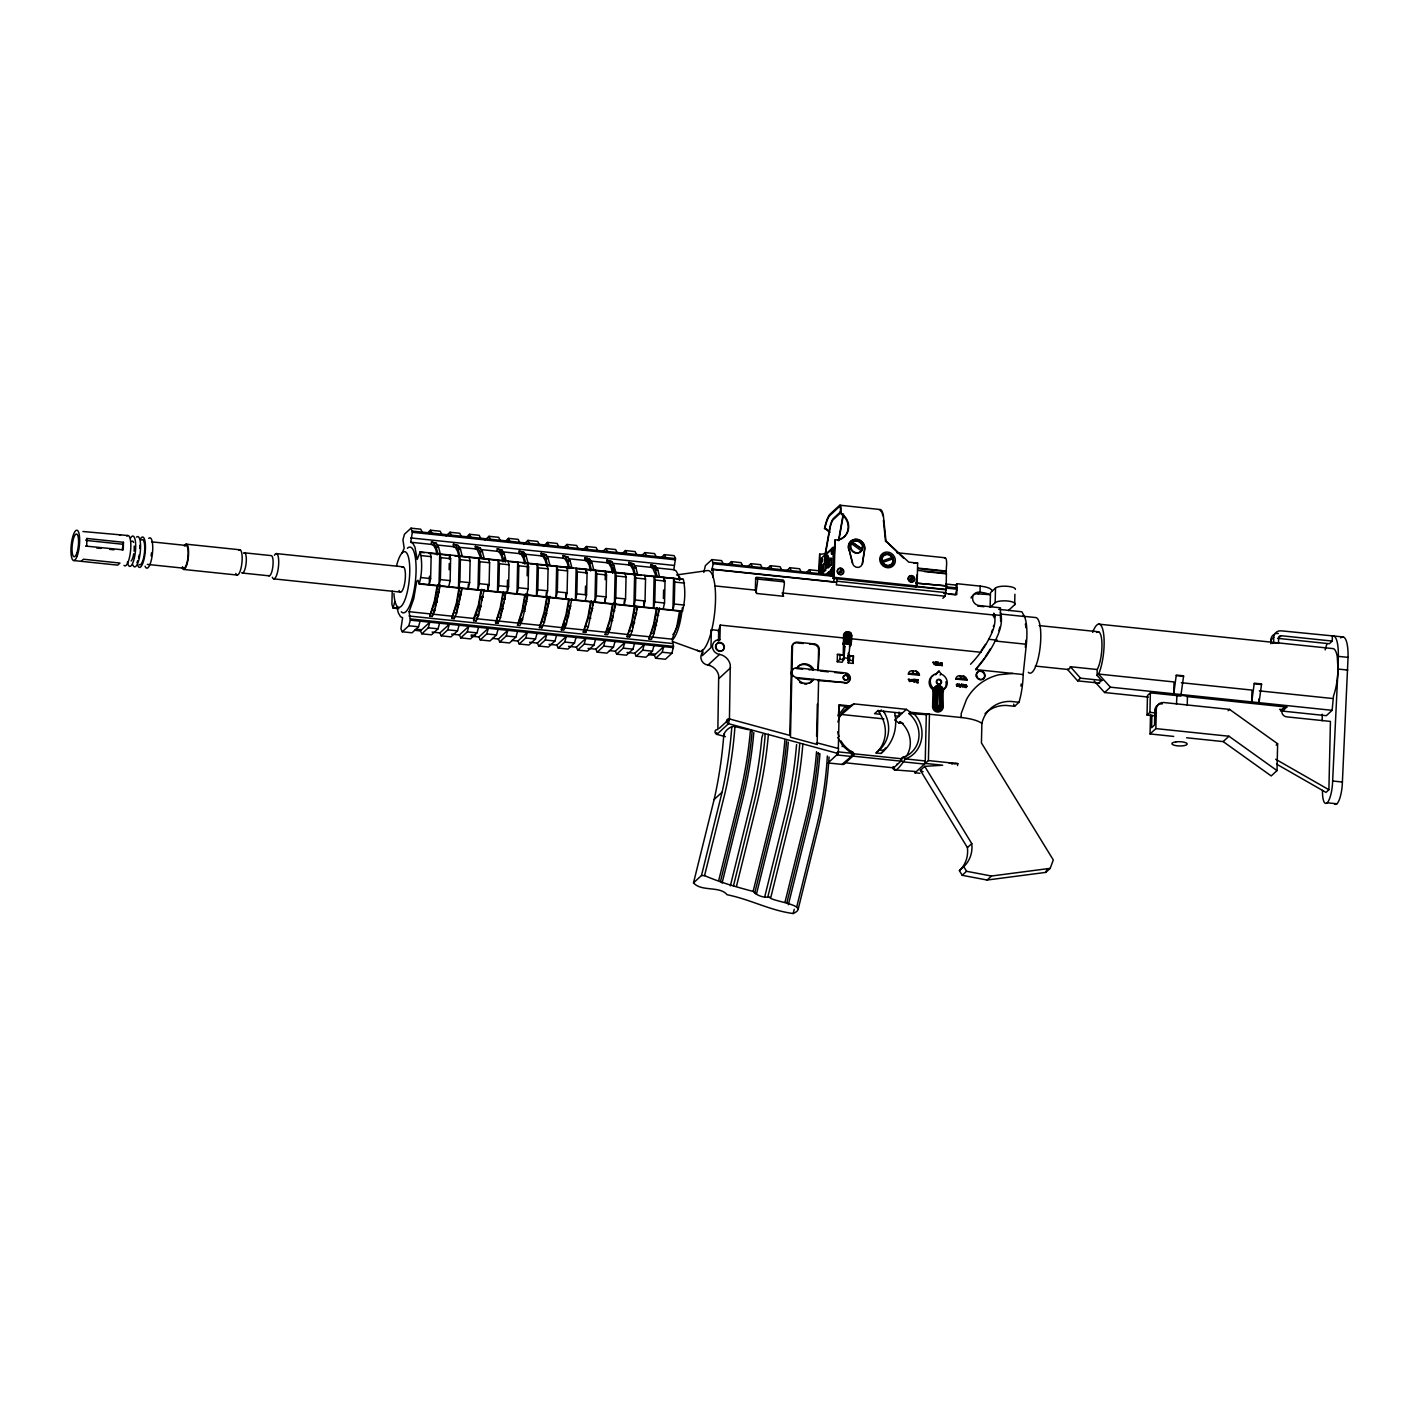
<?xml version="1.0" encoding="UTF-8"?>
<svg xmlns="http://www.w3.org/2000/svg" width="1419" height="1419" viewBox="0 0 1419 1419"><rect width="100%" height="100%" fill="white"/><g stroke="black" fill="none" stroke-linecap="round" stroke-linejoin="round"><path stroke-width="1.5" d="M1000.643 621.451L1000.413 607.793L979.713 605.629A7.024 6.474 47.3 0 1 972.547 598.162A7.024 6.474 47.3 0 1 980.015 592.22L980.157 586.118L957.009 583.706L955.555 585.036L945.799 584.025L947.165 586.952L956.903 587.963L957.009 583.706M952.025 764.344L952.043 763.138L949.116 762.979M954.934 763.99L952.043 763.138M392.212 591.155L391.91 604.334L393.063 608.042L398.916 608.645M396.823 606.96L398.367 612.955L400.495 616.68L402.606 617.708L400.921 628.848L402.286 631.774L408.796 625.761L410.357 620.156L409.115 611.695L413.745 598.747L416.707 581.435L418.002 580.247L419.155 583.954L682.291 611.429C685.271 601.479 685.501 589.559 683.373 579.378L420.237 551.902L417.204 559.476L414.916 547.007L412.805 543.264L410.694 542.235L412.344 532.32L411.013 528.17L404.504 534.183L402.943 539.805L404.184 548.266L401.932 553.304M419.155 583.954C422.135 574.003 422.365 562.084 420.237 551.902M429.46 576.185L429.265 584.646L430.631 578.597L431.145 556.638L429.975 552.931M440.333 584.912L434.799 610.578L432.21 616.396L429.78 616.148L434.462 600.769L437.158 585.479M431.465 541.81L433.895 542.998L436.147 546.971L437.797 553.321L440.245 553.587L438.577 547.22L436.342 543.264L431.465 541.81L431.411 544.257L433.522 545.286L435.633 549.011L437.194 555.006M432.21 616.396L434.516 608.928M440.387 579.608L440.883 557.649L439.73 553.942L439.003 585.657L440.387 579.608L450.125 580.619L450.621 558.678L449.468 554.953L449.38 559.192M449.131 569.764L449.273 563.414M462.026 589.098L456.741 612.866L454.151 618.684L451.703 618.436L456.386 603.057L459.348 585.745M453.388 544.116L455.818 545.286L458.071 549.259L459.721 555.609L462.168 555.876L460.519 549.508L458.266 545.552L453.388 544.116L453.335 546.546L455.446 547.574L457.557 551.317L459.117 557.295M454.151 618.684L454.204 616.396L473.68 618.436L478.309 605.345L481.023 590.073M459.88 581.648L460.377 559.689L459.224 555.982L458.497 587.697L459.88 581.648L469.618 582.659L470.115 560.7L468.962 556.993M468.341 584.486L468.235 588.708L469.618 582.659M484.198 589.506L478.664 615.154L476.074 620.972L473.627 620.724L473.698 618.294M475.33 546.404L477.76 547.574L480.012 551.548L481.662 557.915L484.092 558.164L482.442 551.814L480.19 547.84L475.33 546.404L475.259 548.834L477.369 549.862L480.527 557.596M476.074 620.972L478.363 613.505M479.374 583.688L479.87 561.729L478.7 558.022L477.99 589.736L479.374 583.688L489.112 584.699L489.608 562.74L488.455 559.033M487.87 584.397L487.728 590.747L489.112 584.699M506.122 591.794L500.588 617.442L497.998 623.278L495.568 623.012L500.251 607.651L502.947 592.362M497.253 548.692L499.683 549.88L501.936 553.836L503.585 560.203L506.015 560.452L504.366 554.102L502.113 550.129L497.253 548.692L497.2 551.122L499.293 552.151L501.421 555.893L502.982 561.871M497.998 623.278L498.051 620.83M498.867 585.71L499.364 563.751L498.193 560.044L497.484 591.758L498.867 585.71L508.605 586.739L509.102 564.78L507.949 561.073M507.505 580.105L507.222 592.787L508.605 586.739M528.045 594.082L522.511 619.731L519.922 625.566L517.492 625.3L522.174 609.939L524.87 594.65M518.343 587.75L518.84 565.791L517.687 562.084L516.977 593.798L518.343 587.75L528.099 588.761L528.595 566.82L527.442 563.095L527.141 575.795M519.177 550.98L521.607 552.168L523.859 556.124L525.509 562.492L527.957 562.74L526.289 556.39L524.037 552.417L519.177 550.98L519.123 553.41L521.234 554.439L523.345 558.181L524.906 564.159M537.836 589.79L538.333 567.831L537.18 564.123L536.471 595.838L537.836 589.79L547.592 590.801L548.089 568.842L546.936 565.134M549.987 596.37L544.453 622.036L541.845 627.854L539.415 627.588L544.098 612.228L546.794 596.938M541.1 553.268L543.53 554.457L545.783 558.412L547.432 564.78L549.88 565.028L548.231 558.678L545.978 554.705L541.1 553.268L541.047 555.716L543.158 556.727L545.268 560.47L546.829 566.447M541.845 627.854L541.916 625.407L561.392 627.588M546.297 592.628L546.209 596.849L547.592 590.801M557.33 591.829L557.827 569.87L556.674 566.163L555.946 597.878L557.33 591.829L567.086 592.84L567.582 570.881L566.412 567.174M571.91 598.658L566.376 624.325L563.786 630.142L561.339 629.876L566.021 614.516L568.717 599.226M563.024 555.556L565.471 556.745L567.706 560.718L569.374 567.068L571.804 567.316L570.154 560.966L567.902 556.993L563.024 555.556L562.971 558.004L565.081 559.015L567.21 562.758L568.753 568.735M565.844 592.539L565.702 598.889L567.086 592.84M576.823 593.851L577.32 571.892L576.167 568.185L575.44 599.9L576.823 593.851L586.561 594.88L587.076 572.921L585.905 569.214L585.816 573.436M593.834 600.947L588.3 626.613L585.71 632.431L583.28 632.182L587.963 616.804L590.659 601.514M584.965 557.844L587.395 559.033L589.648 563.006L591.297 569.356L593.727 569.604L592.078 563.254L589.825 559.281L584.965 557.844L584.912 560.292L587.005 561.303L589.133 565.046L590.676 571.041M585.337 594.579L585.533 586.118M585.71 632.431L585.763 629.983M587.342 560.54L587.395 558.093M596.317 595.891L596.814 573.932L595.661 570.225L594.933 601.94L596.317 595.891L606.055 596.902L606.552 574.961L605.399 571.236L605.203 579.697M604.778 598.729L604.689 602.969L606.055 596.902M615.757 603.235L610.223 628.901L607.634 634.719L605.203 634.47L609.886 619.092L612.582 603.802M606.889 560.133L609.319 561.321L611.571 565.294L613.221 571.644L615.651 571.892L614.001 565.542L611.749 561.569L606.889 560.133L606.835 562.58L608.928 563.609L611.057 567.334L612.618 573.329M615.811 597.931L616.307 575.972L615.154 572.265L614.427 603.98L615.811 597.931L625.548 598.942L626.045 576.983L624.892 573.276M624.271 600.769L624.165 604.991L625.548 598.942M637.45 607.403L632.147 631.189L629.557 637.007L627.127 636.759L631.81 621.38L634.506 606.09M628.812 562.421L631.242 563.609L633.495 567.582L635.144 573.932L637.592 574.198L635.943 567.831L633.69 563.857L628.812 562.421L628.759 564.868L630.87 565.897L632.98 569.622L634.541 575.617M629.557 637.007L629.628 634.577M635.304 599.971L635.801 578.012L634.63 574.305L633.921 606.019L635.304 599.971L645.042 600.982L645.539 579.023L644.386 575.316M643.8 600.68L643.658 607.03L645.042 600.982M659.622 607.811L654.088 633.477L651.498 639.295L649.051 639.047L653.733 623.668L656.429 608.379M650.736 564.709L653.166 565.897L655.418 569.87L657.086 576.22L659.516 576.486L657.866 570.119L655.613 566.163L650.736 564.709L650.682 567.157L652.793 568.185L655.95 575.901M654.78 601.993L655.294 580.034L654.124 576.327L653.414 608.042L654.78 601.993L664.535 603.022L665.032 581.063L663.879 577.356L663.773 581.577M663.4 598.499L663.595 590.038M648.465 654.691L654.319 655.312L655.667 658.239L665.405 659.25L671.932 653.237L673.511 646.408L672.251 639.171L676.881 626.24L679.577 610.95M679.612 580.46L678.051 574.482L675.941 570.74L673.83 569.711L675.497 558.572L674.149 555.645L664.411 554.634L660.491 558.235M674.273 604.033L674.77 582.074L673.617 578.367L672.908 610.081L674.273 604.033L684.029 605.044M703.824 572.442L705.385 565.613L711.912 559.6L721.65 560.611L723.016 563.538M702.423 649.689L702.281 655.667L710.972 647.632L711.38 629.681L718.688 630.444L718.457 641.086L719.912 639.738L720.231 625.087L843.01 637.894M711.912 559.6L713.243 563.751L711.664 570.562L713.118 569.232L836.039 582.074M712.923 577.462L713.118 569.232M717.854 729.65L718.706 675.409A12.753 11.742 47.3 0 0 707.975 665.085A7.627 7.024 47.3 0 1 703.097 652.048M719.291 728.302L729.437 718.936L730.288 664.695A12.753 11.742 47.3 0 0 719.575 654.39A7.627 7.024 47.3 0 1 712.427 646.301A7.627 7.024 47.3 0 1 719.912 639.738M756.717 593.479L755.369 590.127L755.653 577.941C760.407 575.671 754.589 591.883 756.717 593.479L783.519 596.282C781.39 594.685 787.208 578.473 782.454 580.726M803.154 643.516L796.768 642.842A5.091 4.7 48.2 0 0 794.303 643.25A5.091 4.683 46.4 0 0 791.784 647.224L789.78 735.397L729.437 718.936A2.536 2.341 47.3 0 0 726.599 720.657A2.536 2.341 47.3 0 0 728.532 723.672L838.203 753.578L838.505 748.54L816.475 742.687L817.149 744.478L790.454 737.188L792.494 646.55A5.091 4.683 46.3 0 1 794.001 643.25A5.091 4.683 47.3 0 1 797.478 642.186L814.541 643.96A5.091 4.683 47.3 0 1 819.295 649.352L818.107 670.779L818.586 650.026A5.091 4.683 47.3 0 0 817.983 647.507M818.887 572.123L819.703 554.137A14.279 13.161 47.3 0 0 825.698 553.197M819.26 573.56L819.703 554.137M816.617 736.248L817.344 704.108M820.466 573.365L820.785 558.696L833.343 547.113L832.722 574.358L830.523 576.398M820.732 573.045L820.891 566.483L824.084 563.538L825.769 563.715L825.627 570.261L822.435 573.223L820.732 573.045L823.942 570.083L824.084 563.538M821.246 562.226C819.703 559.423 824.794 555.876 821.016 563.591M817.149 744.478L818.603 679.878L817.894 680.535L845.405 682.681A5.091 4.683 47.3 0 0 850.389 678.3A5.091 4.683 47.3 0 0 845.635 672.925L796.91 667.835A5.091 4.683 47.1 0 0 791.926 672.198L791.199 672.872M820.98 561.019L821.264 563.556L820.962 560.629M821.583 561.303L821.725 559.742M822.062 570.154L822.452 566.287L822.062 570.154L823.322 569.64L823.091 566.341L822.417 569.25M825.432 557.773L825.255 560.434L825.007 558.749M826.443 567.76L826.603 561.214L829.796 558.27L831.481 558.43L831.339 564.993L828.146 567.937L826.443 567.76L829.654 564.815L829.796 558.27M829.388 562.403L828.075 565.241L827.845 561.924L831.481 558.43M827.508 563.485L828.465 561.356M829.068 562.687L829.104 561.41L826.603 561.214M830.576 574.411C833.255 554.173 832.722 586.313 830.523 570.544L827.472 573.418M831.25 573.205L831.765 569.569M831.41 552.222L831.782 550.022M831.676 573.258L830.842 570.881M831.747 571.857L831.339 569.533M879.408 509.9L879.78 509.634A11.192 3.37 88.8 0 1 883.469 516.392L885.988 541.189L908.781 562.137L917.632 563.059L917.117 586.029L916 587.058L833.059 578.402L835.028 539.983A15.006 13.835 47.3 0 0 848.402 529.482A15.006 13.835 47.3 0 0 840.474 512.986L840.669 511.762A11.192 2.466 -75.1 0 0 839.605 505.324L829.654 514.512A12.274 2.696 -75.1 0 0 824.811 527.141L824.528 528.542A14.279 13.161 47.3 0 1 829.512 532.639M833.059 578.402L834.177 577.356L835.028 539.983M946.526 585.905L916.089 583.12L946.526 585.905L945.107 596.228L836.323 584.859L837.281 578.846M837.245 661.751L837.405 654.425L843.702 654.815L843.596 659.711L842.106 662.265L837.245 661.751L839.942 659.321L840.048 654.443M839.534 571.875L840.633 570.172L841.662 570.881C842.957 574.039 837.37 571.289 840.58 572.584M838.381 714.928L839.321 704.782L849.804 705.917L853.99 703.877L906.369 709.34L910.448 712.249L961.142 717.517A31.786 8.922 1.3 0 1 981.877 723.406A32.406 29.87 47.3 0 1 1010.896 701.429L1018.984 702.281A31.786 8.514 -84 0 0 1023.17 674.539L1026.363 644.261A30.828 8.248 -84 0 0 1024.483 616.52L1021.875 611.766L998.728 609.354M838.327 748.629L839.321 704.782M848.207 662.904L848.367 655.578L853.44 655.844L853.067 663.4L848.207 662.904L849.679 660.332L849.786 655.454M853.067 663.4L853.44 655.844M899.043 712.019L898.937 716.205L895.141 715.815M912.523 579.52L910.076 579.52L910.359 578.03L912.559 578.26L912.275 579.75L912.559 578.26M916 587.058L916.461 582.766M981.877 723.406L981.434 742.917L1053.306 859.967L1050.184 868.357L1045.838 872.383L987.127 880.028L962.224 875.31L959.404 870.663A29.746 27.422 47.3 0 0 967.403 847.622L920.381 770.357L924.727 766.349L942.677 765.231L925.188 763.404L928.416 760.566L929.463 714.2L926.305 714.626L925.188 763.404L914.953 772.876L916.195 771.812M942.358 707.655A5.091 4.683 47.3 0 1 937.374 712.019A5.091 4.683 47.3 0 1 932.602 706.644L932.975 690.787L934.589 687.576A5.091 4.683 47.3 0 1 943.014 688.446L943.422 689.51M934.394 687.736A5.091 4.683 47.3 0 1 942.837 688.623L943.263 706.822A5.091 4.683 47.3 0 1 938.278 711.185A5.091 4.683 47.3 0 1 933.507 705.811L934.145 688.534M936.132 705.722L936.788 689.244A2.519 2.324 47.3 0 1 941.453 689.74L940.886 707.017A2.519 2.324 47.3 0 1 936.221 706.52L936.487 690.184M937.711 706.467L938.278 689.244M940.336 689.457C944.078 713.118 933.436 712.427 938.154 689.528M939.892 706.396L939.449 688.995M935.245 689.137A3.796 3.512 47.3 0 1 942.287 689.882L942.039 706.609L942.464 689.705A3.796 3.512 47.3 0 0 935.423 688.978L934.837 706.893A3.796 3.512 47.3 0 0 941.879 707.62L942.216 706.449M924.425 571.555L945.994 573.808L946.65 563.822A8.301 2.217 -84 0 0 944.469 558.057M946.154 586.26L946.438 573.4L918.377 570.473M945.905 588.034L956.885 589.187L956.761 594.667L943.582 593.302M961.142 717.517L961.231 713.473L966.499 699.443A58.055 53.514 47.3 0 1 999.189 674.699L1012.687 673.44M995.499 588.034L990.48 592.663L990.107 607.35L995.18 602.667L995.499 588.034A10.164 2.856 1.3 0 1 1006.851 586.26A10.164 2.856 1.3 0 1 1015.419 589.346M1008.288 610.596L1014.674 604.707L1014.904 594.259M1098.678 683.071L1101.587 680.393L1097.047 675.391L1097.224 669.449A20.345 5.445 -84 0 0 1101.96 644.12A20.345 5.445 -84 0 0 1096.585 632.466M1155.793 715.939L1147.031 715.034L1147.474 695.505L1150.366 692.827L1180.963 696.019M1147.031 715.034L1149.922 712.356L1150.366 692.827M1173.708 736.426L1150.064 733.942L1150.507 714.431M1151.909 715.194L1151.625 727.734L1154.516 725.056L1154.853 710.422L1156.308 709.074A7.627 7.024 47.3 0 1 1163.775 702.529L1229.563 709.394L1277.632 743.751L1277.011 770.588L1271.211 775.945L1223.16 741.587L1186.603 737.774M1150.064 733.942L1155.864 728.603L1156.308 709.074M1097.047 675.391L1098.483 674.06L1174.01 681.954L1173.744 693.785L1176.298 675.054L1183.606 675.816L1181.051 694.547M1176.457 704.25L1176.954 695.523A7.627 2.146 1.3 0 1 1187.295 696.605L1286.802 707.088L1283.911 709.748A5.091 4.683 47.3 0 0 1280.435 710.83M1187.242 705.385L1187.437 696.711M1181.317 682.716L1251.984 690.095L1251.718 701.926L1254.272 683.195L1261.58 683.958L1259.025 702.689L1259.114 698.751M1270.75 643.658L1270.839 640.075A7.627 7.024 47.3 0 1 1274.634 634.116M1272.187 643.463L1273.623 642.772L1273.73 637.397A7.627 7.024 47.3 0 1 1281.215 630.834L1342.729 636.9M1276.603 764.131L1325.985 792.405L1328.894 789.727L1330.437 721.42L1286.59 716.843A5.091 4.683 47.3 0 1 1281.818 711.451A5.091 4.683 47.3 0 1 1286.802 707.088M1277.579 638.408A2.536 2.341 47.3 0 1 1278.2 638.39L1329.372 643.747L1332.264 641.069L1332.37 636.191M1281.162 710.954L1326.322 715.673L1332.122 710.316L1333.505 695.966A27.972 7.485 -84 0 0 1338.011 669.041L1338.312 656.358A27.972 7.485 -84 0 0 1332.991 635.889M1334.445 803.846A17.791 4.771 -84 0 0 1342.392 782.029L1348.05 657.369A27.972 7.485 -84 0 0 1340.689 637.894M1336.929 803.793L1327.173 802.782A17.791 4.771 -84 0 0 1332.636 781.018L1338.011 669.041L1337.248 656.607A27.972 7.485 -84 0 0 1332.689 648.572L1098.803 624.147M122.247 549.88L123.435 542.289L86.896 538.475L85.814 540.391L122.371 544.204M830.824 571.431L831.179 574.589M928.416 760.566L957.807 763.635L957.559 765.551M851.134 642.168L843.826 641.406C843.489 636.936 861.156 643.676 843.915 640.146M851.595 635.943L851.329 639.65L844.021 638.887L844.376 636.297L851.684 637.06L844.199 636.368L845.724 632.484A3.796 3.636 71.5 0 1 850.886 633.016L851.755 635.801L850.708 636.226M843.258 654.478L843.613 634.435A3.796 3.636 71.5 0 1 848.26 632.235M843.826 641.406L842.78 644.12M844.092 640.075L844.021 638.887M842.797 659.196L843.4 659.888L844.003 658.31L844.855 646.745L843.666 643.924L851.134 644.616L849.715 647.259L848.26 660.403L848.26 653.148M851.506 639.579L851.134 644.616M723.85 734.084A477.281 439.908 47.3 0 1 714.129 799.536L693.501 882.884C701.465 891.983 719.752 885.669 727.113 894.733C750.58 899.469 769.701 910.395 793.186 913.534C812.218 904.754 768.796 901.349 769.595 896.932C763.688 898.174 756.522 895.371 753.117 891.434C735.485 886.698 720.852 882.6 704.569 875.629L725.198 792.245A479.214 441.681 47.3 0 0 734.953 726.617C731.069 724.914 722.768 732.647 724.435 734.865M752.141 731.37L751.431 738.696A477.369 439.996 47.3 0 1 741.037 798.329L720.426 881.696M753.826 732.576L753.117 739.813A479.888 442.32 47.3 0 1 742.687 799.766L722.058 883.132M768.424 734.244L768.14 737.188A479.835 442.267 47.3 0 1 757.161 802.675L736.532 886.041M786.64 740.949L786.303 744.354A477.369 439.996 47.3 0 1 775.377 809.522L754.766 892.87M788.325 742.137L788.006 745.472A479.835 442.267 47.3 0 1 777.027 810.958L756.398 894.325M799.748 744.372L799.323 748.593A477.369 439.996 47.3 0 1 788.396 813.761L767.785 897.11M802.888 744.212L802.48 748.363A479.835 442.267 47.3 0 1 791.5 813.85L770.872 897.216M784.938 739.778L784.601 743.254A474.904 437.726 47.3 0 1 773.727 808.085L753.117 891.434M796.609 744.532L796.183 748.824A474.904 437.726 47.3 0 1 785.31 813.672L764.681 897.021M825.893 562.527A3.459 0.922 -84 0 0 827.224 561.498A3.459 0.922 -84 0 0 827.49 556.887A3.459 0.922 -84 0 0 826.213 557.117L825.698 560.008L825.539 557.667M916.089 583.12L916.958 574.926M429.78 616.148L434.906 601.94L437.903 584.663M439.056 589.825L439.588 585.745M451.703 618.436L456.829 604.228L459.827 586.952M461.264 590.073L459.206 601.479M473.627 620.724L478.753 606.516L481.768 589.24M495.568 623.012L500.676 608.804L503.692 591.528M504.579 598.729L505.377 592.61M517.492 625.3L522.618 611.092L525.615 593.816M527.3 594.898L524.604 610.188M539.415 627.588L544.541 613.38L547.539 596.104M548.443 603.306L549.242 597.186M561.339 629.876L566.465 615.686L569.232 600.29M583.28 632.182L588.388 617.974L591.404 600.698M592.557 605.842L593.089 601.762M605.203 634.47L610.33 620.263L613.327 602.986M614.214 610.17L614.746 606.09M627.127 636.759L632.253 622.551L635.251 605.274M636.404 610.418L636.954 606.356M649.051 639.047L654.177 624.839L657.174 607.563M658.079 614.746L658.611 610.684M837.494 752.46L836.767 754.926L851.382 756.451A2.536 2.341 47.3 0 0 853.866 754.269A2.536 2.341 47.3 0 0 851.489 751.573A26.748 24.655 47.3 0 1 841.041 740.984M862.45 564.088L864.845 548.674A8.514 7.84 47.3 0 0 855.302 539.238A8.514 7.84 47.3 0 0 849.236 550.129L852.429 563.308A5.321 4.896 47.3 0 0 862.184 564.319L864.597 548.905A8.514 7.84 47.3 0 0 855.054 539.468A8.514 7.84 47.3 0 0 848.988 550.359M993.353 616.307L993.832 613.168C997.575 623.615 991.349 634.506 986.436 643.499A113.236 109.05 -78 0 1 973.115 661.538L970.561 664.269M716.666 732.683L716.755 734.474L728.532 723.672L729.437 718.936M843.099 514.547L838.842 538.635A6.155 1.366 -75.6 0 1 838.469 540.196M837.742 540.107A15.006 13.835 47.3 0 0 847.977 529.855A15.006 13.835 47.3 0 0 842.726 515.257L840.225 512.33A9.72 2.146 -75.1 0 0 839.285 506.743L829.459 515.824A10.82 2.377 -75.1 0 0 825.202 526.946L824.528 528.542M824.545 557.49L829.672 528.4A8.354 1.862 -75.6 0 1 833.432 518.396L840.988 511.425M838.806 540.71L843.365 514.902A7.255 1.614 -75.6 0 0 843.507 514.033M842.194 764.238L851.577 756.185L851.489 751.573M842.726 515.257L840.474 512.986M850.087 644.882L849.449 646.798M438.79 591.847L435.101 606.942M481.892 600.095L482.655 596.441M503.053 606.055L503.816 602.401M546.918 610.649L548.053 605.133M568.469 614.764L570.367 605.594M591.155 613.38L591.918 609.709M612.316 619.34L613.079 615.669M635.002 617.974L635.765 614.303M656.181 623.934L656.926 620.263M720.231 625.087L718.316 631.721M821.761 562.261C823.463 555.166 818.355 561.126 821.441 563.645M993.406 626.542L993.637 625.389M393.063 608.042L394.801 601.656M448.759 586.668L450.125 580.619M526.715 594.809L528.099 588.761M585.196 600.929L586.561 594.88M663.152 609.07L664.535 603.022M828.075 565.241L828.749 562.332M693.501 882.884L701.483 875.523L722.094 792.174A477.281 439.908 47.3 0 0 731.814 726.741M718.777 880.259L739.405 796.91A474.851 437.673 47.3 0 0 749.729 737.578L750.456 730.146L752.176 730.962M730.359 885.828L750.97 802.48A474.904 437.726 47.3 0 0 761.843 737.649L762.801 734.599M733.446 885.935L754.074 802.586A477.369 439.996 47.3 0 0 764.983 737.419L765.018 734.51M785.079 901.845L805.708 818.497A450.621 415.324 47.3 0 0 816.546 751.68M786.729 903.282L807.34 819.934A453.122 417.647 47.3 0 0 818.249 752.744M788.361 904.719L808.99 821.353A455.641 419.953 47.3 0 0 819.951 753.808M793.186 913.534L794.25 909.26M796.609 907.415L817.238 824.067A412.911 380.576 47.3 0 0 827.348 755.955M798.258 908.852L818.869 825.503A415.43 382.899 47.3 0 0 829.051 756.966M998.887 630.692L999.845 627.038M402.286 631.774L412.024 632.803L418.552 626.772L420.095 621.167M420.414 630.887L421.78 633.814L428.29 627.801L429.833 622.178L420.414 630.887L414.579 630.267M421.78 633.814L431.518 634.825L438.045 628.812L439.588 623.207M439.908 632.909L441.256 635.854L447.783 629.823L449.326 624.218L439.908 632.909L432.121 632.111M441.256 635.854L451.011 636.865L457.539 630.852L459.082 625.247M459.401 634.949L460.749 637.876L467.277 631.863L468.82 626.258L459.401 634.949L451.597 634.133M460.749 637.876L470.505 638.905L477.015 632.874L478.575 627.269M478.895 636.989L480.243 639.916L486.77 633.903L488.313 628.298L478.895 636.989L471.09 636.173M480.243 639.916L489.998 640.945L496.508 634.914L498.051 629.309M498.388 639.029L499.736 641.956L506.264 635.943L507.807 630.32L498.388 639.029L492.535 638.408M499.736 641.956L509.474 642.967L516.002 636.954L517.545 631.349M517.882 641.051L519.23 643.995L525.757 637.965L527.3 632.36L517.882 641.051L512.028 640.448M519.23 643.995L528.968 645.006L535.495 638.993L537.038 633.388M537.358 643.091L538.723 646.035L545.233 640.004L546.794 634.399L537.358 643.091L529.571 642.275M538.723 646.035L548.461 647.046L554.989 641.016L556.532 635.41M556.851 645.131L558.217 648.057L564.727 642.044L566.287 636.439L556.851 645.131L549.064 644.315M558.217 648.057L567.955 649.086L574.482 643.055L576.025 637.45M576.345 647.17L577.693 650.097L584.22 644.084L585.763 638.461L576.345 647.17L568.558 646.354M577.693 650.097L587.448 651.108L593.976 645.095L595.519 639.49M595.838 649.192L597.186 652.137L603.714 646.106L605.257 640.501L595.838 649.192L588.051 648.394M597.186 652.137L606.942 653.148L613.469 647.135L615.012 641.53M615.332 651.232L616.68 654.177L623.207 648.146L624.75 642.541L615.332 651.232L609.478 650.629M616.68 654.177L626.435 655.188L632.945 649.157L634.506 643.552M634.825 653.272L636.173 656.199L642.701 650.186L644.244 644.581L634.825 653.272L627.021 652.456M636.173 656.199L645.929 657.228L652.438 651.197L653.982 645.592M655.667 658.239L662.194 652.226L663.737 646.603L654.319 655.312M956.885 589.187L955.324 594.792L948.743 594.1M456.439 611.217L458.231 605.292M478.966 611.536L480.757 605.611M500.304 615.793L502.681 607.9M544.151 620.369L546.528 612.476M566.678 620.688L567.866 616.733M632.466 627.553L634.24 621.628M653.787 631.827L655.578 625.903M711.008 630.958L711.38 629.681M831.108 569.782L832.031 568.132M833.574 581.382L834.585 578.047M991.526 632.466L992.449 629.876M1045.838 872.383L1047.08 869.013M1096.674 669.466L1070.387 666.717L1069.571 668.757L1067.496 669.396L1077.624 680.854L1099.583 683.142M519.975 623.118L522.227 618.081M563.84 627.695L566.075 622.657M609.939 627.233L607.687 632.271L627.18 634.453M851.187 543.637L852.517 541.934A6.385 5.889 47.3 0 1 862.61 548.922L860.961 551.512A6.385 5.889 47.3 0 1 850.868 544.524L851.311 543.53L861.457 550.909M840.35 715.602L853.99 703.877M1023.17 674.539L975.651 669.573L979.482 665.139A124.358 119.817 -83.2 0 0 992.839 645.574C997.983 635.552 1004.013 623.686 1000.306 612.245M837.866 715.832L845.422 706.183L838.594 705.456M985.336 656.855L987.695 653.006M988.298 652.119L990.32 648.962M985.478 644.368L981.292 650.487M984.343 658.327L975.651 669.573M831.889 554.173L831.818 548.532L831.481 554.137L832.988 550.607L832.031 548.443M938.101 689.421L939.325 688.765M939.006 671.098L935.653 674.61L939.006 671.098L941.152 674.06A8.904 8.195 47.3 0 1 944.646 688.747L942.855 689.918A8.904 8.195 47.3 0 1 940.779 690.556M900.16 721.721L900.302 721.615A26.748 24.655 47.3 0 1 906.049 756.717M909.579 713.03L908.994 713.58A26.748 24.655 47.3 0 1 903.868 757.037L900.976 759.715M840.704 512.738L832.935 519.957A7.006 1.561 -75.6 0 0 830.221 527.176L826.124 550.377A6.155 1.366 -75.6 0 0 826.763 553.942L830.062 550.927M427.899 532.622L430.507 530.209L440.262 531.22L441.611 534.147M446.08 535.85L450 532.249L459.738 533.26L461.104 536.187M466.886 536.684L469.494 534.271L479.232 535.3L480.598 538.227M485.067 539.929L488.987 536.311L498.725 537.322L500.073 540.267M505.856 540.763L508.481 538.351L518.219 539.362L519.567 542.289M524.054 543.991L527.957 540.391L537.712 541.402L539.06 544.328M543.548 546.031L547.45 542.413L557.206 543.442L558.554 546.368M564.336 546.865L566.944 544.453L576.699 545.464L578.047 548.408M582.517 550.093L586.437 546.492L596.175 547.503L597.541 550.43M603.323 550.927L605.931 548.532L615.669 549.543L617.034 552.47M621.504 554.173L625.424 550.554L635.162 551.583L636.51 554.51M642.31 555.006L644.918 552.594L654.656 553.605L656.004 556.55M683.373 579.378L645.734 575.83M727.486 565.241L731.406 561.622L741.144 562.651L742.509 565.578M746.979 567.281L750.899 563.662L760.637 564.673L761.985 567.618M767.785 568.114L770.393 565.702L780.131 566.713L781.479 569.64M785.966 571.343L789.886 567.742L799.624 568.753L800.972 571.68M806.755 572.176L809.362 569.764L819.118 570.793L820.466 573.719M719.575 654.39L707.975 665.085L709.872 665.032M826.053 557.206L824.971 560.7M829.104 561.41L827.845 561.924A4.399 1.171 -84 0 1 825.929 562.704M824.953 575.422L828.856 571.804L830.204 574.73L713.26 562.527M719.007 678.459L730.608 667.764M840.633 570.172L841.662 570.881M903.477 558.039L885.988 541.189M882.139 561.037L882.263 560.913A5.889 5.428 47.3 0 1 892.533 557.295L892.994 558.802L882.724 562.438L882.139 561.037L892.533 557.295M882.724 562.438L882.849 562.314A5.889 5.428 47.3 0 0 893.119 558.696L893.119 558.696M809.557 644.191L814.541 643.96M917.632 563.059L913.676 563.077M911.477 577.515L912.293 578.491M808.936 669.821L813.867 669.608A10.164 9.365 46.5 0 0 796.981 667.835M911.158 580.282L910.324 579.289M809.273 683.231A10.164 9.365 47.3 0 0 812.927 680.02L813.655 679.364A10.164 9.365 47.3 0 1 798.276 679.772L796.68 677.59A5.091 4.683 47.1 0 1 791.926 672.198M714.129 799.536L722.094 792.174M942.855 598.304L945.107 596.228M845.422 706.183L844.695 706.857L848.349 707.247L849.804 705.917M978.205 593.887L980.015 592.22A16.531 4.647 1.3 0 1 989.823 594.65L978.205 593.887A7.024 6.474 47.3 0 0 973.026 595.093M842.07 746.589L842.797 745.915L837.866 737.472M894.786 713.225L894.786 713.225A44.681 41.133 47.8 0 1 884.268 750.456L881.004 753.454L876.126 752.957A32.105 29.568 47.7 0 0 881.252 715.85L879.212 712.001L881.376 709.979M838.203 753.578L828.057 762.943L842.673 764.469A2.536 2.341 47.3 0 0 845.068 762.908M940.07 675.072L941.152 674.06M853.067 754.287A2.536 2.341 47.3 0 1 852.784 756.114L845.547 762.801L893.704 767.839L900.959 761.152A2.536 2.341 47.3 0 1 901.012 758.704L852.837 753.684M906.369 709.34L894.768 720.054L898.848 722.945L903.069 723.388M932.975 690.787L933.879 689.936M898.848 722.945L900.302 721.615M910.448 712.249L908.994 713.58L926.305 714.626M941.542 690.539L941.276 689.9A2.519 2.324 47.3 0 0 936.611 689.421M876.126 752.957L879.39 749.942A32.105 29.568 47.7 0 0 884.516 712.835L883.523 711.238L884.516 712.835M942.713 691.798L943.617 690.964M932.602 706.644L933.507 705.811M941.01 706.236L941.063 706.839A2.519 2.324 47.3 0 1 936.398 706.36L936.309 705.562M984.981 713.722A32.406 29.87 47.3 0 1 1006.55 705.456L1014.638 706.29L1018.984 702.281M1077.624 680.854L1080.515 678.176L1102.492 680.481M1094.173 681.049L1104.603 692.525L1110.403 687.168L1332.122 710.316M967.403 847.622L971.749 843.613L924.727 766.349M959.404 870.663L963.749 866.654A29.746 27.422 47.3 0 0 971.749 843.613M962.224 875.31L966.57 871.284L991.473 876.02L1050.184 868.357M987.127 880.028L991.473 876.02M1270.839 640.075L1273.73 637.397M1278.2 638.39L1281.109 635.712L1332.264 641.069M1228.109 710.724L1229.563 709.394M1223.16 741.587L1228.96 736.23L1277.011 770.588M1276.178 745.099L1277.632 743.751M1000.413 617.159L1001.442 616.218M993.939 617.62L994.967 616.68M938.296 689.191L939.91 688.978M701.483 875.523L704.569 875.629M905.357 758.899C924.071 752.531 927.405 725.996 913.375 713.296M82.941 531.504L127.905 535.531M119.48 535.318L120.597 534.768M81.167 561.321L83.419 559.228L119.959 563.059L117.706 565.134L73.859 560.558M830.984 574.66L831.836 568.185M959.705 675.763L959.918 675.657A3.814 1.029 -84 0 1 960.628 677.519L964.299 678.814A3.814 1.064 1.3 0 1 966.871 680.198L955.909 679.062A3.814 3.512 47.3 0 1 959.634 675.781L963.288 676.171A3.814 3.512 47.3 0 1 966.871 680.198M912.133 670.815L912.417 670.69A3.814 1.029 -84 0 1 913.126 673.475L916.78 673.865A3.814 1.064 1.3 0 1 919.352 675.249L908.391 674.096A3.814 3.512 47.3 0 1 912.133 670.815L915.787 671.205A3.814 3.512 47.3 0 1 919.352 675.249M832.456 548.479L831.711 554.084M845.6 632.626L850.992 633.193M851.045 643.428L843.737 642.665M843.791 647.099L844.855 646.745M939.502 706.893L938.42 707.088M676.561 574.943L707.744 570.544A40.672 10.891 -84 0 1 714.271 616.059A40.672 10.891 -84 0 1 697.332 650.168M904.329 757.037L903.868 757.037A2.536 2.341 47.3 0 0 901.384 759.218A2.536 2.341 47.3 0 0 903.761 761.914L924.461 764.078L925.117 762.287L925.241 760.974L904.542 758.81L904.222 757.037L905.393 758.881C904.329 760.708 894.342 775.324 894.396 768.176M954.934 763.351L957.807 763.635M896.861 552.718L945.089 557.756M918.43 568.15L946.491 571.077M918.004 568.558L946.047 571.485M829.654 564.815L831.339 564.993M820.891 566.483L822.577 566.66M823.942 570.083L825.627 570.261M411.013 528.17L420.769 529.181L422.117 532.125M412.361 531.096L675.497 558.572M412.344 532.32L675.479 559.796M713.243 563.751L833.964 576.345M834.177 577.356L917.117 586.029M916.39 586.295L946.438 589.435M916 586.65L946.065 589.79M837.228 581.258L946.012 592.628M410.8 537.925L673.919 565.401M711.699 569.356L834.603 582.18M433.895 542.998L436.342 543.264M455.818 545.286L458.266 545.552M477.76 547.574L480.19 547.84M499.683 549.88L502.113 550.129M521.607 552.168L524.037 552.417M543.53 554.457L545.978 554.705M565.471 556.745L567.902 556.993M587.395 559.033L589.825 559.281M609.319 561.321L611.749 561.569M631.242 563.609L633.69 563.857M653.166 565.897L655.613 566.163M756.38 577.267L783.182 580.069M765.958 579.005L772.149 579.662M410.694 542.235L432.618 544.524M437.017 544.985L454.559 546.812M458.94 547.273L477.706 549.1M480.864 549.561L542.271 555.982M546.652 556.443L564.194 558.27M568.576 558.731L608.042 562.846M612.44 563.308L631.189 565.117M634.364 565.596L673.83 569.711M757.054 579.041L783.856 581.825M436.147 546.971L438.577 547.22M458.071 549.259L460.519 549.508M480.012 551.548L482.442 551.814M501.936 553.836L504.366 554.102M523.859 556.124L526.289 556.39M545.783 558.412L548.231 558.678M567.706 560.718L570.154 560.966M589.648 563.006L592.078 563.254M611.571 565.294L614.001 565.542M633.495 567.582L635.943 567.831M655.418 569.87L657.866 570.119M977.691 606.055L983.899 606.711M419.864 552.239L424.263 552.701M428.644 553.162L450.568 555.45M454.949 555.911L505.395 561.179M509.776 561.622L518.538 562.545M522.937 563.006L573.365 568.274M577.746 568.735L641.335 575.369M1022.656 616.201L1035.462 617.531A27.972 7.485 -84 0 1 1039.932 648.838A27.972 7.485 -84 0 1 1028.296 672.287M1000.998 614.072L1024.483 616.52M1273.623 642.772L1278.484 643.268L1278.608 637.911A2.536 2.341 47.3 0 1 1281.109 635.712M994.524 614.764L1000.413 615.385M714.874 585.905L755.369 590.127M995.429 615.207L782.171 592.929L783.519 596.282M421.39 555.609L431.145 556.638M440.883 557.649L450.621 558.678M460.377 559.689L470.115 560.7M479.87 561.729L489.608 562.74M499.364 563.751L509.102 564.78M518.84 565.791L528.595 566.82M538.333 567.831L548.089 568.842M557.827 569.87L567.582 570.881M577.32 571.892L587.076 572.921M596.814 573.932L606.552 574.961M616.307 575.972L626.045 576.983M635.801 578.012L645.539 579.023M655.294 580.034L665.032 581.063M674.77 582.074L684.526 583.103M1338.312 656.358L1348.05 657.369M1039.134 625.584L1098.661 631.792M186.137 544.169L239.74 549.774M276.297 553.587L402.978 566.82M151.62 541.845L186.013 545.446M244.37 552.807L271.171 555.609A10.164 2.732 -84 0 1 272.803 566.997A10.164 2.732 -84 0 1 268.563 575.511M1338.011 669.041L1347.766 670.07M420.893 577.568L430.631 578.597M988.812 639.295L997.362 640.182M995.233 641.016L1026.363 644.261M96.723 548L101.015 548.443M109.618 549.348L113.91 549.792M419.51 583.617L682.645 611.11M844.624 633.867L851.613 634.524M436.928 592.202L439.358 592.45M458.851 594.49L461.281 594.738M480.775 596.778L483.205 597.027M502.698 599.066L505.146 599.315M524.622 601.354L527.07 601.603M546.563 603.643L548.993 603.909M568.487 605.931L570.917 606.197M590.41 608.219L592.84 608.485M612.334 610.507L614.782 610.773M634.275 612.813L636.705 613.061M656.199 615.101L658.629 615.349M844.287 635.109L851.755 635.801M242.454 573.045L269.238 575.848M147.31 564.39L183.849 568.203M844.11 637.628L851.595 638.319M851.772 638.816L981.114 652.314M183.725 569.462L237.328 575.067M273.885 578.881L400.566 592.113M1176.28 675.621L1183.606 676.384M1254.254 683.763L1261.562 684.526M434.906 601.94L437.336 602.188M456.829 604.228L459.259 604.476M478.753 606.516L481.201 606.782M500.676 608.804L503.124 609.07M522.618 611.092L525.048 611.358M544.541 613.38L546.971 613.647M566.465 615.686L568.913 615.935M588.388 617.974L590.836 618.223M610.33 620.263L612.76 620.511M632.253 622.551L634.683 622.799M654.177 624.839L656.607 625.087M1035.285 666.061L1068.347 669.52M1259.292 690.858L1332.388 698.485M432.369 610.33L434.799 610.578M454.293 612.618L456.741 612.866M476.234 614.906L478.664 615.154M498.158 617.194L500.588 617.442M520.081 619.482L522.511 619.731M542.005 621.77L544.453 622.036M563.928 624.058L566.376 624.325M585.87 626.347L588.3 626.613M607.793 628.635L610.223 628.901M629.717 630.941L632.147 631.189M651.64 633.229L654.088 633.477M393.418 607.704L397.817 608.166M837.405 654.425L842.283 654.939M848.367 655.578L853.245 656.092M409.115 611.695L429.833 613.859M432.263 614.108L451.756 616.148M476.128 618.684L517.545 623.012M519.975 623.26L539.468 625.3M563.84 627.837L583.333 629.876M585.763 630.142L605.257 632.164M629.61 634.719L649.104 636.741M651.552 637.007L672.251 639.171M844.057 657.813L848.934 658.327M839.942 659.321L843.596 659.711M849.679 660.332L853.333 660.722M409.027 616.006L672.163 643.481M1279.583 709.305L1283.911 709.748M410.375 618.932L673.511 646.408M1104.603 692.525L1148.29 697.084M410.357 620.156L673.475 647.632M408.796 625.761L418.552 626.772M428.29 627.801L438.045 628.812M447.783 629.823L457.539 630.852M467.277 631.863L477.015 632.874M486.77 633.903L496.508 634.914M506.264 635.943L516.002 636.954M525.757 637.965L535.495 638.993M545.233 640.004L554.989 641.016M564.727 642.044L574.482 643.055M584.22 644.084L593.976 645.095M603.714 646.106L613.469 647.135M623.207 648.146L632.945 649.157M642.701 650.186L652.438 651.197M662.194 652.226L671.932 653.237M796.272 668.509L802.604 669.165M820.164 670.992L828.412 671.861M834.603 672.5L842.851 673.369M416.299 629.238L420.698 629.681M471.126 634.949L475.507 635.41M648.731 653.503L655.312 654.194M1149.922 712.356L1156.503 713.03M796.768 677.59L845.405 682.681M796.041 678.264L812.927 680.02M1155.864 728.603L1228.96 736.23M902.2 713.189L877.847 710.653L874.583 713.668L880.259 714.254M842.389 714.573L883.86 718.919M1332.636 781.018L1342.392 782.029M879.39 749.942L884.268 750.456M837.547 751.804L852.163 753.329L851.648 751.467M852.784 756.114L900.959 761.152M915.042 772.77L919.92 773.284M839.959 505.217L880.223 509.545M734.953 726.617L748.522 729.703M725.375 736.674L716.932 734.368A2.536 2.341 47.3 0 1 717.216 729.561M819.348 753.684L818.213 753.134M672.287 641.441L700.028 651.498M923.077 771.723L920.381 770.357M1275.699 759.271L1328.894 789.727M851.347 753.258L842.797 745.915M934.323 689.031L932.585 687.488A8.904 8.195 47.3 0 1 936.735 673.599M1110.403 687.168L1098.483 674.06L1099.601 671.542A27.972 7.485 -84 0 0 1103.361 632.182A27.972 7.485 -84 0 0 1092.683 632.413M1070.387 666.717L1080.515 678.176M963.749 866.654L966.57 871.284M843.258 659.09L843.862 657.103M955.555 585.036L956.903 587.963M809.362 569.764L810.728 572.708M789.886 567.742L791.234 570.669M770.393 565.702L771.741 568.629M750.899 563.662L752.247 566.589M731.406 561.622L732.754 564.567M664.411 554.634L665.759 557.561M644.918 552.594L646.266 555.521M625.424 550.554L626.772 553.499M605.931 548.532L607.279 551.459M586.437 546.492L587.785 549.419M566.944 544.453L568.292 547.379M547.45 542.413L548.816 545.357M527.957 540.391L529.322 543.317M508.481 538.351L509.829 541.278M488.987 536.311L490.335 539.238M469.494 534.271L470.842 537.216M450 532.249L451.348 535.176M430.507 530.209L431.855 533.136M828.128 563.556L828.714 565.294M849.236 550.129L852.677 563.077M915.166 771.475L895.07 769.949A2.536 2.341 47.3 0 1 892.675 767.253M613.487 567.6L614.533 571.591M504.366 558.146L505.412 562.137M883.416 520.223L885.562 541.579M123.435 542.289L123.276 549.862L85.69 546.067L86.719 546.049L86.896 538.475M1322.189 714.218L1322.224 720.746M826.248 557.419A4.399 1.171 -84 0 1 827.898 555.521A4.399 1.171 -84 0 1 828.111 560.7M826.142 556.656A4.115 1.1 -84 0 1 827.703 556.62A4.115 1.1 -84 0 1 827.153 562.421A4.115 1.1 -84 0 1 825.574 562.456M880.631 511.088A9.72 2.927 88.8 0 1 881.394 511.727M882.068 512.986A9.72 2.927 88.8 0 1 882.884 515.824M824.936 528.205A14.279 13.161 47.3 0 1 829.938 532.267M914.439 579.307A3.299 3.051 47.3 0 1 909.863 581.684A3.299 3.051 47.3 0 1 909.313 576.309A3.299 3.051 47.3 0 1 914.35 578.473M843.418 572.708A3.299 3.051 47.3 0 1 838.505 573.968A3.299 3.051 47.3 0 1 838.629 568.771A3.299 3.051 47.3 0 1 843.471 571.059M892.161 557.632A5.889 5.428 47.3 0 1 887.904 565.826A5.889 5.428 47.3 0 1 881.979 557.88A5.889 5.428 47.3 0 1 891.238 556.408M862.309 546.102A6.385 5.889 47.3 0 1 855.16 552.984A6.385 5.889 47.3 0 1 851.435 543.034A6.385 5.889 47.3 0 1 861.723 544.559M1325.133 649.937A27.972 7.485 -84 0 1 1326.871 644.155M1327.173 802.782A17.791 4.771 -84 0 1 1322.49 790.383M1276.408 633.566A7.627 7.024 47.3 0 1 1278.306 633.513M1154.853 710.422A7.627 7.024 47.3 0 1 1162.338 703.859M1021.183 684.011A26.695 7.148 -84 0 1 1020.935 686.051M971.039 598.02A7.024 6.474 47.3 0 1 971.82 596.406M995.18 602.667A10.164 2.856 1.3 0 1 1007.827 601.017A10.164 2.856 1.3 0 1 1014.674 604.707M678.761 576.025A33.045 8.851 -84 0 1 680.606 579.254M682.344 607.634A33.045 8.851 -84 0 1 672.712 639.543M1014.638 706.29A31.786 8.514 -84 0 1 1013.663 704.161M838.966 736.461A26.748 24.655 47.3 0 1 837.742 731.707M837.955 722.129A26.748 24.655 47.3 0 1 848.349 707.247L848.491 706.999A2.536 0.976 52.5 0 0 848.42 706.183M897.322 764.486A2.536 2.341 47.3 0 1 897.092 763.883M893.704 767.839A2.536 2.341 47.3 0 1 893.402 766.579M980.157 586.118A16.531 4.647 1.3 0 1 989.965 588.566L991.509 589.719A16.531 4.647 1.3 0 1 991.952 590.943M1025.387 624.041A27.972 7.485 -84 0 1 1025.884 627.748M1026.008 640.04A27.972 7.485 -84 0 1 1025.316 647.312M879.212 712.001A7.627 7.024 47.3 0 1 878.077 710.351M885.562 747.955A44.681 41.133 47.8 0 1 881.004 753.454M813.814 644.634A5.091 4.683 47.3 0 1 815.074 644.936M816.244 645.539A5.091 4.683 47.3 0 1 817.238 646.425M792.547 676.455A5.091 4.683 47.1 0 1 792.707 669.555M806.914 683.958A10.164 9.365 47.3 0 1 804.378 684.029M801.859 683.426A10.164 9.365 47.3 0 1 799.536 682.202M797.868 666.646A10.164 9.365 47.3 0 1 813.14 670.265M848.314 675.373A5.091 4.683 47.3 0 1 844.677 683.337M846.167 673.883A5.091 4.683 47.3 0 1 847.32 674.486M847.569 679.364A2.536 2.341 47.3 0 1 843.507 677.856A2.536 2.341 47.3 0 1 846.558 675.178A2.536 2.341 47.3 0 1 847.569 679.364A2.536 2.341 47.3 0 1 843.489 678.991A2.536 2.341 47.3 0 1 845.156 675.355A2.536 2.341 47.3 0 1 847.852 678.672M933.241 690.042A8.904 8.195 47.3 0 1 933.578 675.249M945.959 681.741A8.904 8.195 47.3 0 1 943.564 689.758M942.074 707.46A3.796 3.512 47.3 0 1 935.032 706.715M908.391 674.096A3.814 1.064 1.3 0 1 913.126 673.475M915.787 671.205A3.814 1.029 -84 0 1 916.78 673.865M963.288 676.171A3.814 1.029 -84 0 1 964.299 678.814M955.909 679.062A3.814 1.064 1.3 0 1 960.645 678.442M849.112 632.697A3.796 3.636 71.5 0 1 849.821 633.371M680.57 611.305A27.972 7.485 -84 0 1 672.819 634.665M402.056 567.263A12.718 3.406 -84 0 1 405.018 581.045A12.718 3.406 -84 0 1 399.023 590.464M274.417 555.326A12.718 3.406 -84 0 1 278.514 566.163A12.718 3.406 -84 0 1 272.324 577.231M243.625 553.162A10.164 2.732 -84 0 1 246.161 562.864A10.164 2.732 -84 0 1 241.762 572.708M238.818 550.217A12.718 3.406 -84 0 1 241.78 563.999A12.718 3.406 -84 0 1 235.785 573.418M184.257 545.907A12.718 3.406 -84 0 1 188.372 556.745A12.718 3.406 -84 0 1 182.182 567.813M185.179 545.836A11.441 3.069 -84 0 1 187.858 558.235A11.441 3.069 -84 0 1 182.448 566.713M151.478 552.931A11.441 3.069 -84 0 1 151.088 555.893M148.729 538.369A15.254 4.08 -84 0 1 152.276 554.9A15.254 4.08 -84 0 1 145.075 566.199M140.268 539.149A15.254 4.08 -84 0 1 145.199 552.151A15.254 4.08 -84 0 1 137.767 565.436M130.53 538.12A15.254 4.08 -84 0 1 135.532 542.448A15.254 4.08 -84 0 1 132.872 562.793A15.254 4.08 -84 0 1 127.408 562.013M136.543 537.091A15.254 4.08 -84 0 1 140.091 553.623A15.254 4.08 -84 0 1 132.907 564.922M139.772 545.339A12.718 3.406 -84 0 1 139.825 548.39M139.204 554.935A12.718 3.406 -84 0 1 138.583 557.986M137.785 560.629A12.718 3.406 -84 0 1 136.88 562.651M141.35 540.036A12.718 3.406 -84 0 1 144.507 552.168A12.718 3.406 -84 0 1 139.027 564.478M131.559 541.473A10.164 2.732 -84 0 1 133.546 542.43M134.184 546.12A10.164 2.732 -84 0 1 134.078 551.157M133.741 553.782A10.164 2.732 -84 0 1 131.116 560.984M126.788 536.08A15.254 4.08 -84 0 1 130.583 550.625A15.254 4.08 -84 0 1 124.003 565.401M407.377 548.266A33.045 8.851 -84 0 1 415.554 579.786A33.045 8.851 -84 0 1 401.311 611.784M396.575 565.684A27.972 7.485 -84 0 1 408.654 558.039A27.972 7.485 -84 0 1 404.592 600.68A27.972 7.485 -84 0 1 393.914 593.514M913.818 679.364L914.138 682.308L914.173 680.996L915.521 681.138L914.191 679.754L915.769 679.577L913.818 679.364M916.284 679.63L916.213 682.521L918.359 682.752L916.603 682.22L918.235 681.067L916.656 680.003L918.359 679.843L916.284 679.63M935.689 662.105L935.618 664.997L937.764 665.209L936.008 664.695L937.622 663.879L936.061 662.478L937.764 662.318L935.689 662.105M938.349 662.371L938.296 665.263L938.704 662.85L939.484 665.405L940.726 663.099L941.045 665.564L941.116 662.673L939.697 664.997L938.349 662.371M941.79 662.744L942.11 665.671L941.79 662.744M959.013 684.047L959.209 686.707L960.769 687.027L961.284 684.277L960.06 686.761L959.013 684.047M961.692 684.33L962.969 687.364L963.998 684.561L961.692 684.33M964.654 685.82C965.718 690.326 967.74 682.947 964.654 685.82M966.995 686.335L965.949 687.683L964.264 686.459A2.058 1.898 47.3 0 1 964.335 685.448L966.037 684.774L966.995 686.335M908.408 679.346C910.679 685.324 910.75 677.431 908.408 679.346M932.975 662.354C935.529 668.349 935.227 660.722 933.081 662.159M912.098 679.488L911.583 680.854L912.559 680.943L912.098 679.488M957.293 684.171L956.778 685.519L957.772 685.625L957.293 684.171M911.477 681.138C909.685 678.14 914.953 680.251 912.683 681.28L911.477 681.138M956.672 685.82C954.881 682.823 960.149 684.934 957.878 685.945L956.672 685.82M941.205 683.195L940.442 683.993A2.536 2.341 47.3 0 1 938.704 684.526L938.083 684.366A2.536 2.341 47.3 0 1 936.487 681.014A2.536 2.341 47.3 0 1 939.839 679.985A2.536 2.341 47.3 0 1 940.85 683.515A2.536 2.341 47.3 0 1 939.059 684.189L938.438 684.029A2.536 2.341 47.3 0 1 936.859 680.677A2.536 2.341 47.3 0 1 940.194 679.648A2.536 2.341 47.3 0 1 941.205 683.195M852.234 542.253L862.433 549.313L852.234 542.253M1175.908 741.871L1174.293 742.172A7.627 2.146 1.3 0 0 1172.129 744.177L1172.839 744.709A7.627 2.146 1.3 0 0 1183.18 745.791L1184.776 745.489A7.627 2.146 1.3 0 0 1186.958 743.485L1186.249 742.953A7.627 2.146 1.3 0 0 1175.908 741.871M825.805 561.818A3.459 0.922 -84 0 0 825.929 556.071A3.459 0.922 -84 0 0 824.386 560.31A3.459 0.922 -84 0 0 825.805 561.818M879.762 559.405A8.142 7.503 47.3 0 0 891.575 566.961A8.142 7.503 47.3 0 0 891.363 553.375A8.142 7.503 47.3 0 0 879.762 559.405M880.897 559.742A6.687 6.173 47.3 0 0 890.618 565.95A6.687 6.173 47.3 0 0 890.44 554.776A6.687 6.173 47.3 0 0 880.897 559.742M908.444 579.218A3.299 3.051 47.3 0 0 913.694 581.222A3.299 3.051 47.3 0 0 912.435 575.759A3.299 3.051 47.3 0 0 908.444 579.218M837.565 571.822A3.299 3.051 47.3 0 0 842.833 573.808A3.299 3.051 47.3 0 0 841.52 568.345A3.299 3.051 47.3 0 0 837.565 571.822M715.602 647.738A4.452 4.097 47.3 0 0 722.679 650.399A4.452 4.097 47.3 0 0 720.941 643.055A4.452 4.097 47.3 0 0 715.602 647.738M976.254 676.189A4.452 4.097 47.3 0 0 983.349 678.832A4.452 4.097 47.3 0 0 981.593 671.489A4.452 4.097 47.3 0 0 976.254 676.189M976.627 675.852A4.452 4.097 47.3 0 0 983.722 678.513A4.452 4.097 47.3 0 0 981.966 671.169A4.452 4.097 47.3 0 0 976.627 675.852M715.956 647.401A4.452 4.097 47.3 0 0 723.051 650.062A4.452 4.097 47.3 0 0 721.295 642.718A4.452 4.097 47.3 0 0 715.956 647.401M76.715 553.375A11.441 3.069 -84 0 0 77.14 534.36A11.441 3.069 -84 0 0 72.032 548.39A11.441 3.069 -84 0 0 76.715 553.375M77.176 556.035A15.254 4.08 -84 0 0 77.761 530.688A15.254 4.08 -84 0 0 70.95 549.384A15.254 4.08 -84 0 0 77.176 556.035"/></g></svg>
